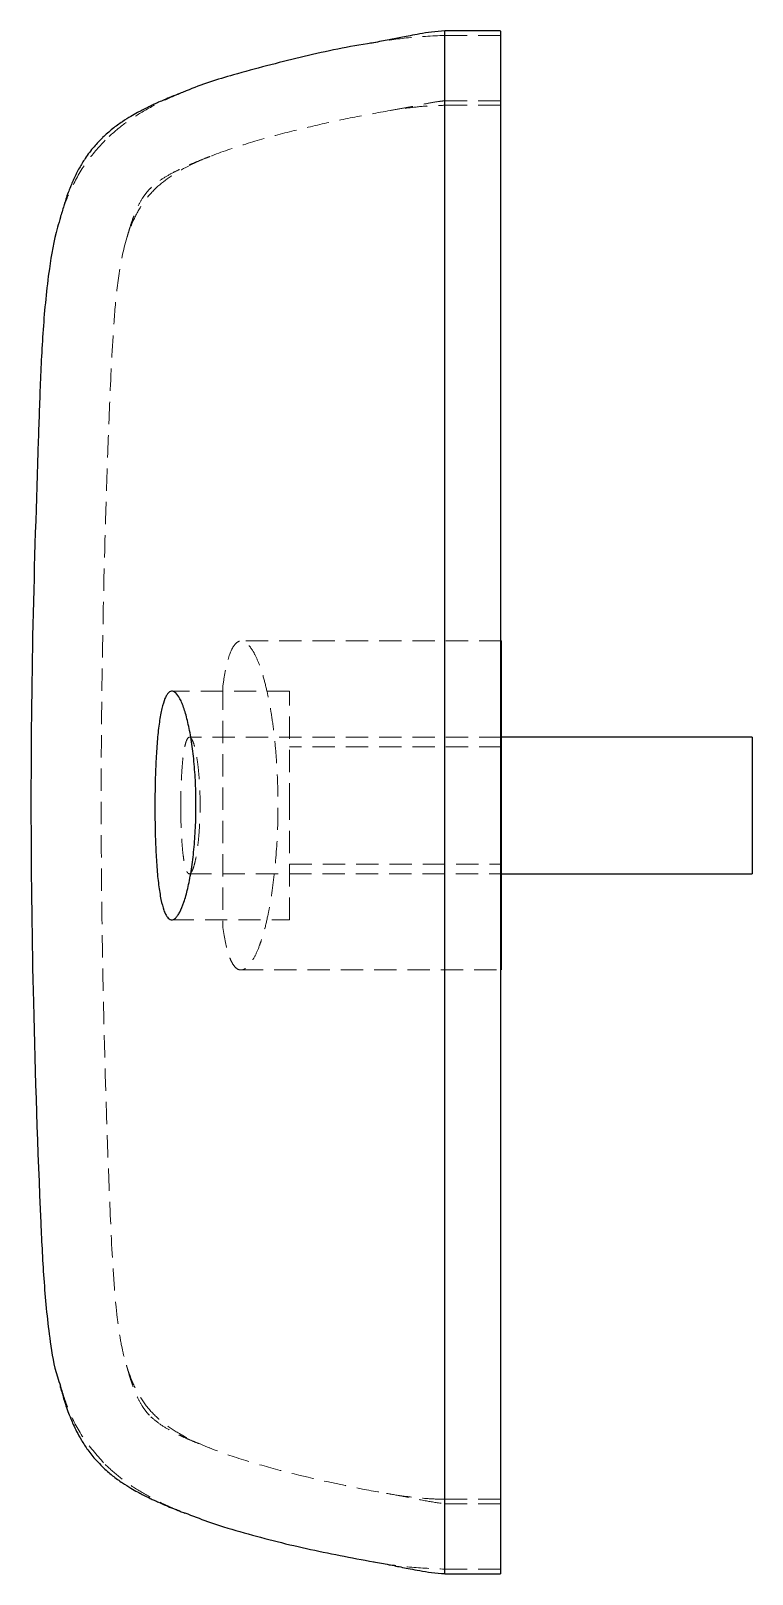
# Model space of a CAD drawing. Header units: millimetres. Extents: x 35 to 244, y 13 to 179.
# Drawn here: x 202.4 to 243.7, y 13 to 101.2 of the extents above; entities that cross this region are included whole.
import ezdxf

# ---------------------------------------------------------------- set-up
doc = ezdxf.new("R2010")
doc.units = ezdxf.units.MM
doc.linetypes.add('HIDDEN', pattern=[1.905, 1.27, -0.635])

msp = doc.modelspace()

# ---------------------------------------------------------------- linework, layer by layer
at = {"color": 7, "linetype": 'Continuous', "lineweight": 25}
for p, q in [((229.296, 101.197), (226.11, 101.197)), ((206.547, 95.091), (206.545, 95.089)), ((229.342, 56.934), (229.342, 66.333)), ((243.679, 60.837), (229.342, 60.837)), ((243.679, 60.837), (243.679, 56.934)), ((229.342, 47.536), (229.342, 56.934)), ((243.679, 56.934), (243.679, 53.031)), ((229.342, 53.031), (243.679, 53.031)), ((226.11, 13.037), (229.296, 13.037))]:
    msp.add_line(p, q, dxfattribs=at)
at = {"color": 7, "linetype": 'HIDDEN', "lineweight": 18}
for p, q in [((226.11, 100.937), (229.296, 100.937)), ((229.296, 97.204), (226.11, 97.204)), ((226.11, 96.943), (229.296, 96.943)), ((229.342, 66.333), (214.469, 66.333)), ((217.235, 63.465), (210.513, 63.465)), ((217.235, 56.934), (217.235, 63.465)), ((229.342, 60.837), (211.511, 60.837)), ((229.342, 60.279), (217.235, 60.279)), ((217.235, 50.403), (217.235, 56.934)), ((211.501, 53.031), (229.342, 53.031)), ((217.235, 53.589), (229.342, 53.589)), ((210.5, 50.403), (217.235, 50.403)), ((214.458, 47.536), (229.342, 47.536)), ((206.545, 19.145), (206.547, 19.143)), ((226.11, 17.29), (229.296, 17.29)), ((226.11, 17.03), (229.296, 17.03)), ((226.11, 13.297), (229.296, 13.297))]:
    msp.add_line(p, q, dxfattribs=at)
at = {"color": 7, "linetype": 'Continuous', "lineweight": 25}
for points, knots in [([(226.108, 101.192), (225.851, 101.173), (225.346, 101.136), (224.698, 101.026), (224.154, 100.924), (223.675, 100.829), (223.261, 100.747), (222.883, 100.673), (222.464, 100.594), (222.186, 100.547), (222.035, 100.521)], [0, 0, 0, 0, 0.121717, 0.239906, 0.342579, 0.432035, 0.52537, 0.651199, 0.809796, 1, 1, 1, 1]), ([(226.11, 81.898), (226.11, 82.062), (226.11, 82.401), (226.111, 82.914), (226.111, 83.449), (226.111, 84.003), (226.111, 84.574), (226.111, 85.161), (226.111, 85.761), (226.111, 86.373), (226.111, 86.996), (226.111, 87.626), (226.11, 88.263), (226.11, 89.886), (226.107, 91.921), (226.112, 94.304), (226.109, 96.27), (226.111, 97.479), (226.11, 98.102), (226.11, 98.247), (226.11, 98.418), (226.11, 98.614), (226.11, 98.83), (226.11, 99.064), (226.111, 99.311), (226.111, 99.567), (226.112, 99.826), (226.112, 100.083), (226.111, 100.331), (226.111, 100.566), (226.11, 100.696), (226.11, 100.763)], [0, 0, 0, 0, 0.014587, 0.030087, 0.046492, 0.063794, 0.081979, 0.101036, 0.120961, 0.14175, 0.163397, 0.185899, 0.20925, 0.233445, 0.369591, 0.463957, 0.580499, 0.703104, 0.711978, 0.723262, 0.736942, 0.753002, 0.771422, 0.792178, 0.815242, 0.840583, 0.868164, 0.897945, 0.929879, 0.963915, 1, 1, 1, 1]), ([(226.11, 100.763), (226.11, 100.91), (226.11, 101.158), (226.11, 101.163), (226.11, 101.164)], [0, 0, 0, 0, 0.590705, 1, 1, 1, 1]), ([(229.296, 101.17), (229.296, 101.175), (229.296, 101.189), (229.296, 101.049), (229.296, 100.859), (229.296, 100.763)], [0, 0, 0, 0, 0.22023, 0.61018, 1, 1, 1, 1]), ([(229.296, 100.763), (229.296, 99.952), (229.296, 98.121), (229.296, 96.353), (229.296, 93.945), (229.296, 90.654), (229.296, 86.237), (229.296, 83.216), (229.296, 79.414), (229.296, 75.091), (229.296, 72.618), (229.296, 69.769), (229.296, 66.627), (229.296, 64.4), (229.296, 62.002), (229.296, 59.472), (229.296, 57.703), (229.296, 55.492), (229.296, 52.877), (229.296, 50.538), (229.296, 48.336), (229.296, 46.303), (229.296, 43.064), (229.296, 40.139), (229.296, 37.62), (229.296, 35.1), (229.296, 32.797), (229.296, 30.762), (229.296, 27.349), (229.296, 22.825), (229.296, 19.046), (229.296, 16.627), (229.296, 14.386), (229.296, 13.47)], [0, 0, 0, 0, 1.77342, 1.77342, 1.77342, 4.188294, 4.188294, 4.188294, 5.839434, 5.839434, 5.839434, 6.784204, 6.784204, 6.784204, 7.453768, 7.453768, 7.453768, 7.921879, 7.921879, 7.921879, 8.340753, 8.340753, 8.340753, 9.0081, 9.0081, 9.0081, 9.675418, 9.675418, 9.675418, 10.794878, 10.794878, 10.794878, 11.511488, 11.511488, 11.511488, 11.511488]), ([(222.046, 100.515), (221.927, 100.497), (220.512, 100.288), (217.828, 99.695), (214.37, 98.808), (212.176, 98.13), (211.281, 97.743), (211.257, 97.732)], [0, 0, 0, 0, 0.032496, 0.384588, 0.737707, 0.993074, 1, 1, 1, 1]), ([(211.256, 97.734), (211.161, 97.697), (210.911, 97.6), (210.52, 97.443), (210.113, 97.274), (209.794, 97.136), (209.517, 97.01), (209.256, 96.888), (209.03, 96.778), (208.787, 96.654), (208.51, 96.508), (208.13, 96.294), (207.645, 95.989), (207.091, 95.593), (206.731, 95.265), (206.543, 95.094)], [0, 0, 0, 0, 0.096256, 0.253636, 0.374243, 0.461223, 0.518503, 0.564191, 0.621782, 0.648245, 0.688035, 0.743926, 0.815819, 0.903814, 1, 1, 1, 1]), ([(206.548, 95.087), (206.38, 94.92), (206.013, 94.554), (205.578, 93.967), (205.264, 93.455), (205.094, 93.134), (205.013, 92.973), (204.956, 92.855), (204.892, 92.719), (204.8, 92.513), (204.689, 92.245), (204.564, 91.915), (204.451, 91.585), (204.346, 91.256), (204.248, 90.932), (204.178, 90.696), (204.141, 90.574), (204.137, 90.559)], [0, 0, 0, 0, 0.081233, 0.178149, 0.25059, 0.288302, 0.302212, 0.313231, 0.335644, 0.367466, 0.426573, 0.507563, 0.614434, 0.714737, 0.835403, 0.97985, 1, 1, 1, 1]), ([(204.148, 90.556), (204.086, 90.362), (203.779, 89.403), (203.422, 87.25), (203.117, 84.131), (202.962, 80.635), (202.771, 74.797), (202.509, 66.639), (202.415, 56.154), (202.567, 44.975), (202.865, 36.154), (203.173, 29.682), (203.462, 26.743), (203.786, 24.75), (204.081, 23.932), (204.143, 23.758)], [0, 0, 0, 0, 0.009104, 0.045083, 0.097252, 0.149484, 0.201723, 0.358799, 0.514931, 0.671136, 0.859332, 0.910171, 0.961089, 0.991763, 1, 1, 1, 1]), ([(226.11, 32.335), (226.11, 32.497), (226.11, 32.823), (226.11, 33.326), (226.11, 33.846), (226.111, 34.383), (226.111, 34.937), (226.111, 35.51), (226.111, 36.101), (226.111, 36.711), (226.111, 37.34), (226.111, 37.989), (226.111, 38.658), (226.112, 39.347), (226.112, 40.057), (226.112, 40.789), (226.112, 41.542), (226.112, 42.317), (226.112, 43.115), (226.112, 43.937), (226.111, 44.785), (226.111, 45.66), (226.111, 46.562), (226.111, 47.494), (226.111, 48.457), (226.111, 49.452), (226.11, 50.48), (226.11, 51.541), (226.11, 52.635), (226.11, 53.763), (226.11, 54.923), (226.11, 56.116), (226.11, 57.334), (226.11, 58.564), (226.11, 59.794), (226.11, 61.019), (226.11, 62.506), (226.11, 64.214), (226.111, 66.088), (226.111, 67.853), (226.111, 69.515), (226.111, 71.084), (226.111, 72.569), (226.111, 73.976), (226.111, 75.308), (226.111, 76.569), (226.111, 77.762), (226.111, 78.888), (226.111, 79.949), (226.11, 80.952), (226.11, 81.586), (226.11, 81.898)], [0, 0, 0, 0, 0.013569, 0.027381, 0.041427, 0.055702, 0.070196, 0.084903, 0.099812, 0.114915, 0.130203, 0.145666, 0.161293, 0.177076, 0.193003, 0.209065, 0.225253, 0.241557, 0.257972, 0.274494, 0.291123, 0.307861, 0.324715, 0.341697, 0.358825, 0.37612, 0.393596, 0.411257, 0.429118, 0.447207, 0.465567, 0.484258, 0.503353, 0.522615, 0.541954, 0.56144, 0.581136, 0.614209, 0.646669, 0.678596, 0.71011, 0.74127, 0.772085, 0.802526, 0.832538, 0.862055, 0.891011, 0.919343, 0.946988, 0.973891, 1, 1, 1, 1]), ([(209.539, 57.099), (209.54, 57.534), (209.546, 57.96), (209.563, 58.588), (209.569, 58.795), (209.585, 59.205), (209.594, 59.408), (209.625, 59.998), (209.65, 60.37), (209.712, 61.07), (209.75, 61.399), (209.834, 61.984), (209.882, 62.245), (209.99, 62.701), (210.049, 62.891), (210.144, 63.117), (210.177, 63.182), (210.246, 63.294), (210.282, 63.34), (210.391, 63.446), (210.467, 63.475), (210.624, 63.451), (210.706, 63.397), (210.869, 63.21), (210.95, 63.078), (211.07, 62.82), (211.11, 62.724), (211.188, 62.515), (211.226, 62.402), (211.338, 62.038), (211.408, 61.762), (211.539, 61.142), (211.599, 60.806), (211.677, 60.268), (211.701, 60.083), (211.745, 59.7), (211.766, 59.502), (211.82, 58.899), (211.847, 58.487), (211.881, 57.641), (211.889, 57.203), (211.883, 56.343), (211.87, 55.918), (211.835, 55.285), (211.821, 55.075), (211.789, 54.667), (211.753, 54.268), (211.708, 53.887), (211.659, 53.515), (211.633, 53.332), (211.548, 52.807), (211.485, 52.486), (211.349, 51.902), (211.274, 51.637), (211.121, 51.185), (211.042, 50.995), (210.92, 50.766), (210.878, 50.698), (210.796, 50.585), (210.755, 50.538), (210.634, 50.429), (210.554, 50.396), (210.397, 50.413), (210.322, 50.463), (210.216, 50.598), (210.182, 50.654), (210.115, 50.785), (210.083, 50.861), (209.99, 51.117), (209.935, 51.325), (209.834, 51.811), (209.788, 52.094), (209.71, 52.711), (209.677, 53.046), (209.636, 53.591), (209.623, 53.78), (209.601, 54.164), (209.591, 54.36), (209.566, 54.959), (209.554, 55.375), (209.539, 56.231), (209.537, 56.664), (209.539, 57.099)], [0, 0, 0, 0, 0.03125, 0.03125, 0.046875, 0.046875, 0.0625, 0.0625, 0.09375, 0.09375, 0.125, 0.125, 0.15625, 0.15625, 0.1875, 0.1875, 0.203125, 0.203125, 0.21875, 0.21875, 0.25, 0.25, 0.28125, 0.28125, 0.3125, 0.3125, 0.328125, 0.328125, 0.34375, 0.34375, 0.375, 0.375, 0.40625, 0.40625, 0.421875, 0.421875, 0.4375, 0.4375, 0.46875, 0.46875, 0.5, 0.5, 0.53125, 0.53125, 0.546875, 0.546875, 0.5625, 0.578125, 0.578125, 0.59375, 0.59375, 0.625, 0.625, 0.65625, 0.65625, 0.6875, 0.6875, 0.703125, 0.703125, 0.71875, 0.71875, 0.75, 0.75, 0.78125, 0.78125, 0.796875, 0.796875, 0.8125, 0.8125, 0.84375, 0.84375, 0.875, 0.875, 0.90625, 0.90625, 0.921875, 0.921875, 0.9375, 0.9375, 0.96875, 0.96875, 1, 1, 1, 1]), ([(226.11, 13.47), (226.11, 13.505), (226.11, 13.573), (226.111, 13.687), (226.111, 13.807), (226.111, 13.933), (226.111, 14.064), (226.111, 14.2), (226.111, 14.339), (226.111, 14.48), (226.111, 14.623), (226.11, 14.767), (226.11, 14.912), (226.11, 15.056), (226.109, 15.199), (226.109, 15.341), (226.109, 15.48), (226.108, 15.616), (226.108, 15.75), (226.108, 15.879), (226.108, 16.005), (226.109, 16.125), (226.109, 16.241), (226.109, 16.351), (226.109, 16.455), (226.11, 16.553), (226.11, 16.644), (226.11, 16.729), (226.111, 16.807), (226.111, 16.877), (226.111, 17.363), (226.109, 18.35), (226.109, 20.038), (226.11, 21.83), (226.112, 23.661), (226.115, 25.462), (226.112, 26.97), (226.108, 28.093), (226.108, 28.78), (226.108, 29.545), (226.109, 30.392), (226.11, 31.323), (226.11, 31.991), (226.11, 32.335)], [0, 0, 0, 0, 0.01901, 0.037565, 0.055658, 0.073282, 0.09043, 0.107097, 0.123276, 0.13896, 0.154145, 0.168825, 0.182995, 0.19665, 0.209786, 0.222398, 0.234482, 0.246035, 0.257053, 0.267533, 0.277471, 0.286865, 0.295712, 0.30401, 0.311757, 0.318953, 0.325594, 0.331678, 0.337204, 0.34217, 0.346575, 0.438888, 0.533197, 0.629371, 0.700583, 0.772178, 0.844132, 0.865331, 0.888437, 0.91346, 0.940411, 0.969273, 1, 1, 1, 1]), ([(204.114, 23.748), (204.117, 23.738), (204.145, 23.643), (204.202, 23.45), (204.293, 23.139), (204.402, 22.788), (204.54, 22.378), (204.697, 21.965), (204.878, 21.542), (205.074, 21.133), (205.345, 20.638), (205.712, 20.08), (206.117, 19.568), (206.422, 19.267), (206.546, 19.146)], [0, 0, 0, 0, 0.018092, 0.162961, 0.284318, 0.427384, 0.53089, 0.607354, 0.651593, 0.705446, 0.771341, 0.849961, 0.939375, 1, 1, 1, 1]), ([(206.543, 19.14), (206.731, 18.969), (207.091, 18.641), (207.645, 18.244), (208.131, 17.94), (208.51, 17.726), (208.787, 17.579), (209.03, 17.456), (209.257, 17.345), (209.519, 17.222), (209.798, 17.096), (210.118, 16.958), (210.525, 16.789), (210.913, 16.633), (211.161, 16.537), (211.253, 16.501)], [0, 0, 0, 0, 0.09616, 0.184111, 0.255966, 0.311837, 0.351643, 0.378219, 0.436205, 0.482218, 0.53988, 0.627254, 0.748258, 0.90603, 1, 1, 1, 1]), ([(211.258, 16.514), (211.685, 16.346), (212.716, 15.941), (215.028, 15.244), (218.191, 14.435), (220.761, 13.954), (222.048, 13.713)], [0, 0, 0, 0, 0.123232, 0.297459, 0.64835, 1, 1, 1, 1]), ([(222.029, 13.714), (222.181, 13.688), (222.461, 13.64), (222.882, 13.561), (223.261, 13.487), (223.675, 13.405), (224.154, 13.31), (224.697, 13.207), (225.345, 13.098), (225.851, 13.061), (226.108, 13.042)], [0, 0, 0, 0, 0.190681, 0.349699, 0.475876, 0.569455, 0.658923, 0.761332, 0.878987, 1, 1, 1, 1]), ([(226.11, 13.069), (226.11, 13.071), (226.11, 13.076), (226.11, 13.324), (226.11, 13.47)], [0, 0, 0, 0, 0.4092816, 1, 1, 1, 1]), ([(229.296, 13.47), (229.296, 13.355), (229.296, 13.124), (229.296, 13.012), (229.296, 13.038), (229.296, 13.038)], [0, 0, 0, 0, 0.496184, 0.992366, 1, 1, 1, 1])]:
    msp.add_open_spline(points, degree=3, knots=knots, dxfattribs=at)
at = {"color": 7, "linetype": 'HIDDEN', "lineweight": 18}
for points, knots in [([(226.11, 100.937), (225.371, 100.905), (224.008, 100.847), (222.662, 100.619), (222.046, 100.515)], [0, 0, 0, 0, 0.542126, 1, 1, 1, 1]), ([(211.257, 97.732), (210.836, 97.559), (209.969, 97.202), (208.77, 96.558), (207.652, 95.824), (207.021, 95.25), (206.704, 94.96)], [0, 0, 0, 0, 0.254692, 0.523604, 0.760206, 1, 1, 1, 1]), ([(226.158, 97.208), (225.994, 97.19), (225.616, 97.147), (225.081, 97.044), (224.416, 96.911), (223.658, 96.759), (223.079, 96.66), (222.791, 96.61)], [0, 0, 0, 0, 0.127472, 0.294523, 0.502787, 0.752344, 1, 1, 1, 1]), ([(209.509, 92.124), (210.037, 92.645), (210.65, 93.045), (211.955, 93.732), (212.631, 94.009), (213.999, 94.505), (214.692, 94.724), (216.088, 95.131), (216.791, 95.319), (218.205, 95.672), (218.916, 95.838), (220.341, 96.149), (221.055, 96.294), (222.487, 96.561), (223.204, 96.685), (224.287, 96.828), (224.649, 96.869), (225.377, 96.926), (225.743, 96.94), (226.11, 96.943)], [0, 0, 0, 0, 0.125, 0.125, 0.25, 0.25, 0.375, 0.375, 0.5, 0.5, 0.625, 0.625, 0.75, 0.75, 0.875, 0.875, 0.9375, 0.9375, 1, 1, 1, 1]), ([(206.704, 94.96), (206.326, 94.547), (205.559, 93.708), (204.819, 92.36), (204.367, 91.293), (204.202, 90.736), (204.148, 90.556)], [0, 0, 0, 0, 0.3253, 0.661435, 0.88996, 1, 1, 1, 1]), ([(212.693, 94.021), (212.631, 93.997), (212.424, 93.916), (212.067, 93.773), (211.648, 93.599), (211.27, 93.433), (210.928, 93.275), (210.449, 93.033), (209.859, 92.698), (209.497, 92.39), (209.313, 92.233)], [0, 0, 0, 0, 0.082816, 0.276367, 0.434604, 0.560328, 0.656484, 0.754174, 0.874789, 1, 1, 1, 1]), ([(209.509, 22.11), (209.242, 22.374), (209.006, 22.66), (208.597, 23.277), (208.421, 23.611), (207.977, 24.634), (207.778, 25.346), (207.559, 26.438), (207.5, 26.806), (207.398, 27.541), (207.356, 27.909), (207.245, 29.014), (207.191, 29.752), (207.052, 31.968), (206.989, 33.446), (206.868, 36.403), (206.815, 37.883), (206.672, 42.321), (206.598, 45.28), (206.496, 51.199), (206.467, 54.159), (206.467, 60.079), (206.496, 63.039), (206.598, 68.959), (206.672, 71.919), (206.815, 76.357), (206.869, 77.837), (206.989, 80.795), (207.053, 82.274), (207.192, 84.489), (207.246, 85.226), (207.394, 86.699), (207.487, 87.435), (207.78, 88.894), (207.979, 89.607), (208.425, 90.631), (208.6, 90.961), (209.008, 91.575), (209.242, 91.86), (209.509, 92.124)], [0, 0, 0, 0, 0.015625, 0.015625, 0.03125, 0.03125, 0.0625, 0.0625, 0.078125, 0.078125, 0.09375, 0.09375, 0.125, 0.125, 0.1875, 0.1875, 0.25, 0.25, 0.375, 0.375, 0.5, 0.5, 0.625, 0.625, 0.75, 0.75, 0.8125, 0.8125, 0.875, 0.875, 0.90625, 0.90625, 0.9375, 0.9375, 0.96875, 0.96875, 0.984375, 0.984375, 1, 1, 1, 1]), ([(209.313, 92.233), (209.222, 92.139), (209.045, 91.955), (208.775, 91.577), (208.576, 91.203), (208.433, 90.879), (208.357, 90.687), (208.264, 90.436), (208.167, 90.143), (208.063, 89.804), (207.978, 89.512), (207.929, 89.348), (207.912, 89.287)], [0, 0, 0, 0, 0.0574995, 0.1126691, 0.2065586, 0.2454795, 0.3009332, 0.3718833, 0.4972428, 0.6635499, 0.8770584, 1, 1, 1, 1]), ([(213.412, 50.076), (213.496, 49.44), (213.598, 48.92), (213.754, 48.41), (213.787, 48.315), (213.855, 48.142), (213.89, 48.064), (213.998, 47.853), (214.075, 47.745), (214.237, 47.593), (214.324, 47.548), (214.501, 47.528), (214.592, 47.55), (214.778, 47.659), (214.872, 47.746), (215.063, 47.986), (215.157, 48.136), (215.342, 48.496), (215.432, 48.705), (215.565, 49.064), (215.609, 49.192), (215.694, 49.46), (215.736, 49.6), (215.857, 50.039), (215.933, 50.355), (216.04, 50.866), (216.074, 51.043), (216.141, 51.408), (216.172, 51.597), (216.322, 52.558), (216.415, 53.388), (216.543, 55.175), (216.575, 56.086), (216.573, 57.245), (216.57, 57.479), (216.561, 57.942), (216.554, 58.171), (216.528, 58.854), (216.503, 59.301), (216.436, 60.181), (216.395, 60.616), (216.299, 61.444), (216.244, 61.839), (216.153, 62.406), (216.121, 62.591), (216.054, 62.951), (216.018, 63.127), (215.909, 63.633), (215.832, 63.944), (215.669, 64.515), (215.583, 64.776), (215.405, 65.244), (215.313, 65.447), (215.129, 65.791), (215.035, 65.933), (214.847, 66.156), (214.752, 66.236), (214.569, 66.329), (214.479, 66.343), (214.349, 66.316), (214.306, 66.298), (214.222, 66.246), (214.181, 66.212), (213.98, 66), (213.84, 65.705), (213.656, 65.069), (213.6, 64.827), (213.499, 64.289), (213.453, 63.993), (213.412, 63.669)], [0, 0, 0, 0, 0.0625, 0.0625, 0.078125, 0.078125, 0.09375, 0.09375, 0.125, 0.125, 0.15625, 0.15625, 0.1875, 0.1875, 0.21875, 0.21875, 0.25, 0.25, 0.28125, 0.28125, 0.296875, 0.296875, 0.3125, 0.3125, 0.34375, 0.34375, 0.359375, 0.359375, 0.375, 0.375, 0.4375, 0.4375, 0.5, 0.5, 0.515625, 0.515625, 0.53125, 0.53125, 0.5625, 0.5625, 0.59375, 0.59375, 0.625, 0.625, 0.640625, 0.640625, 0.65625, 0.65625, 0.6875, 0.6875, 0.71875, 0.71875, 0.75, 0.75, 0.78125, 0.78125, 0.8125, 0.8125, 0.84375, 0.84375, 0.859375, 0.859375, 0.875, 0.875, 0.9375, 0.9375, 0.96875, 0.96875, 1, 1, 1, 1]), ([(213.412, 63.669), (213.412, 61.441), (213.412, 59.195), (213.412, 56.323), (213.412, 55.744), (213.412, 54.592), (213.412, 54.02), (213.412, 52.316), (213.412, 51.192), (213.412, 50.076)], [0, 0, 0, 0, 0.5, 0.5, 0.625, 0.625, 0.75, 0.75, 1, 1, 1, 1]), ([(211.015, 56.934), (211.015, 56.676), (211.017, 56.422), (211.028, 55.923), (211.036, 55.676), (211.057, 55.203), (211.071, 54.979), (211.103, 54.555), (211.122, 54.355), (211.165, 53.996), (211.188, 53.835), (211.24, 53.55), (211.269, 53.429), (211.329, 53.235), (211.361, 53.16), (211.428, 53.059), (211.462, 53.033), (211.533, 53.03), (211.57, 53.053), (211.643, 53.148), (211.679, 53.219), (211.751, 53.409), (211.787, 53.527), (211.854, 53.803), (211.887, 53.961), (211.947, 54.317), (211.975, 54.512), (212.025, 54.929), (212.046, 55.154), (212.082, 55.624), (212.096, 55.866), (212.116, 56.364), (212.122, 56.622), (212.124, 57.132), (212.12, 57.386), (212.105, 57.889), (212.092, 58.138), (212.06, 58.61), (212.04, 58.837), (211.993, 59.268), (211.967, 59.466), (211.909, 59.83), (211.877, 59.996), (211.811, 60.285), (211.776, 60.408), (211.705, 60.611), (211.668, 60.691), (211.596, 60.799), (211.56, 60.83), (211.452, 60.848), (211.383, 60.761), (211.29, 60.487), (211.261, 60.373), (211.208, 60.104), (211.182, 59.946), (211.137, 59.596), (211.118, 59.405), (211.083, 58.99), (211.068, 58.765), (211.043, 58.301), (211.034, 58.06), (211.021, 57.559), (211.017, 57.303), (211.016, 57.045)], [0, 0, 0, 0, 0.03125, 0.03125, 0.0625, 0.0625, 0.09375, 0.09375, 0.125, 0.125, 0.15625, 0.15625, 0.1875, 0.1875, 0.21875, 0.21875, 0.25, 0.25, 0.28125, 0.28125, 0.3125, 0.3125, 0.34375, 0.34375, 0.375, 0.375, 0.40625, 0.40625, 0.4375, 0.4375, 0.46875, 0.46875, 0.5, 0.5, 0.53125, 0.53125, 0.5625, 0.5625, 0.59375, 0.59375, 0.625, 0.625, 0.65625, 0.65625, 0.6875, 0.6875, 0.71875, 0.71875, 0.75, 0.75, 0.8125, 0.8125, 0.84375, 0.84375, 0.875, 0.875, 0.90625, 0.90625, 0.9375, 0.9375, 0.96875, 0.96875, 1, 1, 1, 1]), ([(207.912, 24.946), (207.929, 24.886), (207.978, 24.722), (208.063, 24.429), (208.167, 24.091), (208.27, 23.781), (208.364, 23.528), (208.448, 23.321), (208.576, 23.031), (208.775, 22.657), (209.045, 22.279), (209.222, 22.095), (209.313, 22.001)], [0, 0, 0, 0, 0.122906, 0.336416, 0.502724, 0.628085, 0.718787, 0.754506, 0.793428, 0.887324, 0.942497, 1, 1, 1, 1]), ([(204.143, 23.758), (204.296, 23.27), (204.629, 22.205), (205.464, 20.657), (206.286, 19.74), (206.704, 19.273)], [0, 0, 0, 0, 0.294135, 0.640861, 1, 1, 1, 1]), ([(226.11, 17.29), (225.743, 17.293), (225.378, 17.308), (224.65, 17.365), (224.288, 17.405), (223.206, 17.549), (222.487, 17.672), (220.337, 18.074), (218.91, 18.385), (216.787, 18.916), (216.083, 19.104), (214.682, 19.513), (213.985, 19.733), (212.617, 20.23), (211.944, 20.507), (210.973, 21.019), (210.656, 21.207), (210.056, 21.622), (209.771, 21.851), (209.509, 22.11)], [0, 0, 0, 0, 0.0625, 0.0625, 0.125, 0.125, 0.25, 0.25, 0.5, 0.5, 0.625, 0.625, 0.75, 0.75, 0.875, 0.875, 0.9375, 0.9375, 1, 1, 1, 1]), ([(209.313, 22.001), (209.497, 21.844), (209.859, 21.536), (210.45, 21.201), (210.929, 20.959), (211.27, 20.801), (211.648, 20.634), (212.067, 20.46), (212.425, 20.317), (212.631, 20.237), (212.693, 20.213)], [0, 0, 0, 0, 0.1252225, 0.2458517, 0.3435471, 0.4397045, 0.5654294, 0.7236669, 0.9172188, 1, 1, 1, 1]), ([(206.704, 19.273), (206.991, 19.01), (207.57, 18.479), (208.558, 17.807), (209.616, 17.219), (210.523, 16.785), (211.082, 16.579), (211.258, 16.514)], [0, 0, 0, 0, 0.217958, 0.438768, 0.666293, 0.895287, 1, 1, 1, 1]), ([(222.781, 17.625), (223.136, 17.564), (223.868, 17.438), (225.028, 17.186), (225.794, 17.077), (226.158, 17.025)], [0, 0, 0, 0, 0.331827, 0.683407, 1, 1, 1, 1]), ([(222.048, 13.713), (222.069, 13.708), (222.746, 13.574), (224.099, 13.389), (225.439, 13.328), (226.11, 13.297)], [0, 0, 0, 0, 0.015793, 0.506611, 1, 1, 1, 1])]:
    msp.add_open_spline(points, degree=3, knots=knots, dxfattribs=at)
msp.add_open_spline([(211.016, 57.045), (211.015, 57.008), (211.015, 56.971), (211.015, 56.934)], degree=3, dxfattribs=at)

doc.saveas('drawing.dxf')
